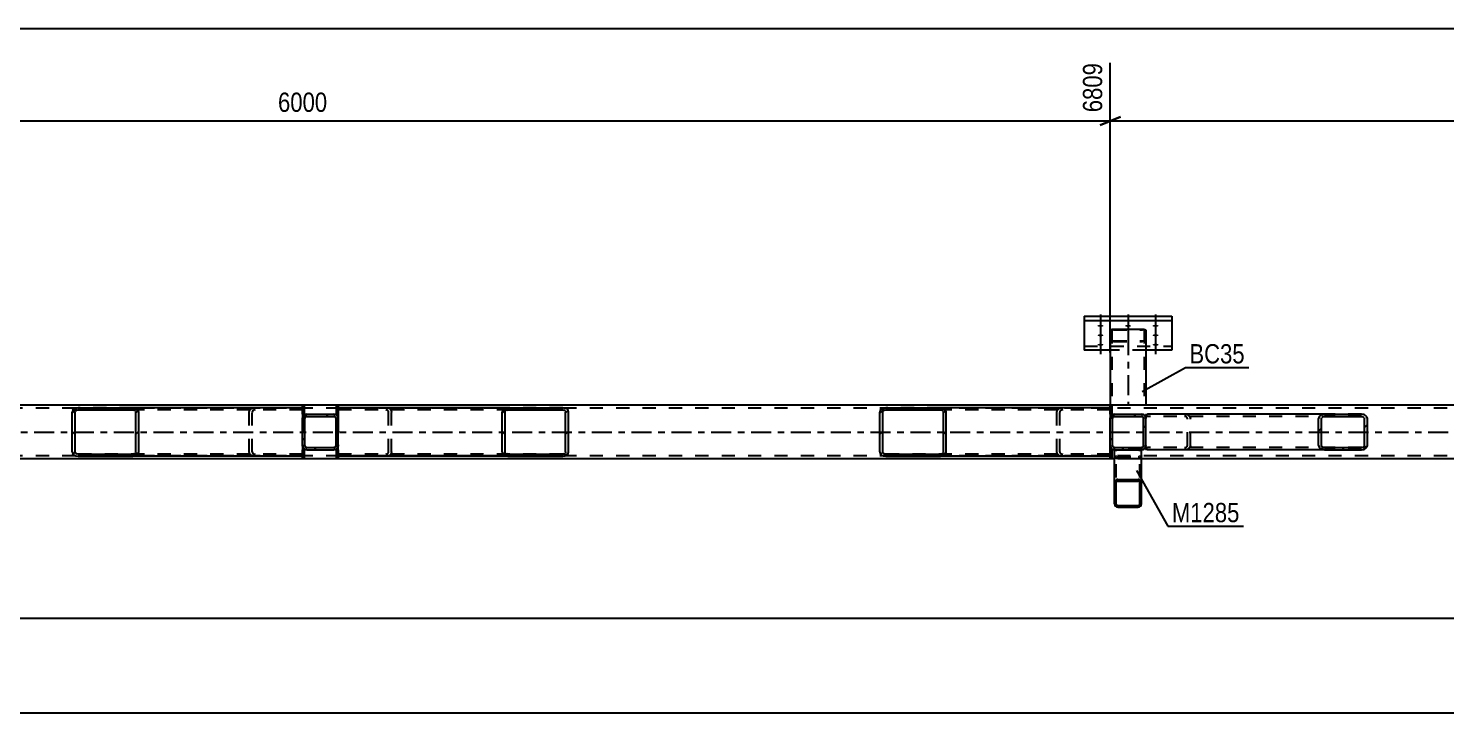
# Model space of a CAD drawing. Header units: millimetres. Extents: x 0 to 1189, y 0 to 841.
# Drawn here: x 234 to 444.6, y 333.8 to 435.5 of the extents above; entities that cross this region are included whole.
import ezdxf

# ---------------------------------------------------------------- set-up
doc = ezdxf.new("R2010")
doc.units = ezdxf.units.MM
doc.linetypes.add('DXK_LINE_DOT2', pattern=[3.9198, 1.9599, -1.9599])
doc.linetypes.add('DXK_LINE_DOT3', pattern=[5.9187, 2.979, -0.9799, 0.9799, -0.9799])
doc.styles.add('Arial Narrow', font='ARIALN.TTF', dxfattribs={"height": 0.2})

# ---------------------------------------------------------------- blocks, each defined once
blk = doc.blocks.new('Part-405118385-3663 - 3654')
at = {"color": 2, "linetype": 'Continuous'}
for p, q in [((279.8, 371.65), (279.8, 372.85)), ((280.04, 372.85), (279.8, 372.85)), ((280.04, 372.85), (280.04, 371.65)), ((280.04, 371.65), (279.8, 371.65))]:
    blk.add_line(p, q, dxfattribs=at)
blk = doc.blocks.new('Part-405118385-3664 - 3654')
at = {"color": 2, "linetype": 'Continuous'}
for p, q in [((280.04, 379.33), (279.8, 379.33)), ((279.8, 378.13), (279.8, 379.33)), ((280.04, 379.33), (280.04, 378.13)), ((280.04, 378.13), (279.8, 378.13))]:
    blk.add_line(p, q, dxfattribs=at)
blk = doc.blocks.new('Part-405118385-3666 - 3654')
at = {"color": 2, "linetype": 'Continuous'}
for p, q in [((274.76, 378.13), (274.76, 379.33)), ((274.76, 379.33), (275, 379.33)), ((275, 379.33), (275, 378.13)), ((275, 378.13), (274.76, 378.13))]:
    blk.add_line(p, q, dxfattribs=at)
blk = doc.blocks.new('Part-405118385-3658 - 3654')
at = {"color": 2, "linetype": 'Continuous'}
for p, q in [((394.76, 371.65), (394.76, 372.85)), ((395, 372.85), (394.76, 372.85)), ((395, 372.85), (395, 371.65)), ((395, 371.65), (394.76, 371.65))]:
    blk.add_line(p, q, dxfattribs=at)
blk = doc.blocks.new('Bolt-405118385-3852 - 3654')
at = {"linetype": 'Continuous'}
for points in [[(393.3, 391.41), (393.39, 391.41), (393.48, 391.4), (393.56, 391.38), (393.62, 391.36), (393.68, 391.34), (393.72, 391.31), (393.73, 391.28), (393.73, 391.24), (393.72, 391.21), (393.68, 391.19), (393.62, 391.16), (393.56, 391.14), (393.48, 391.12), (393.39, 391.11), (393.3, 391.11), (393.21, 391.11), (393.12, 391.12), (393.04, 391.14), (392.97, 391.16), (392.92, 391.19), (392.88, 391.21), (392.86, 391.24), (392.86, 391.28), (392.88, 391.31), (392.92, 391.34), (392.97, 391.36), (393.04, 391.38), (393.12, 391.4), (393.21, 391.41)], [(393.3, 390.01), (393.39, 390.01), (393.48, 390), (393.56, 389.98), (393.62, 389.96), (393.68, 389.93), (393.72, 389.9), (393.73, 389.87), (393.73, 389.84), (393.72, 389.81), (393.68, 389.78), (393.62, 389.76), (393.56, 389.74), (393.48, 389.72), (393.39, 389.71), (393.3, 389.71), (393.21, 389.71), (393.12, 389.72), (393.04, 389.74), (392.97, 389.76), (392.92, 389.78), (392.88, 389.81), (392.86, 389.84), (392.86, 389.87), (392.88, 389.9), (392.92, 389.93), (392.97, 389.96), (393.04, 389.98), (393.12, 390), (393.21, 390.01)], [(397.4, 391.41), (397.49, 391.41), (397.58, 391.4), (397.66, 391.38), (397.72, 391.36), (397.78, 391.34), (397.82, 391.31), (397.83, 391.28), (397.83, 391.24), (397.82, 391.21), (397.78, 391.19), (397.72, 391.16), (397.66, 391.14), (397.58, 391.12), (397.49, 391.11), (397.4, 391.11), (397.31, 391.11), (397.22, 391.12), (397.14, 391.14), (397.07, 391.16), (397.02, 391.19), (396.98, 391.21), (396.96, 391.24), (396.96, 391.28), (396.98, 391.31), (397.02, 391.34), (397.07, 391.36), (397.14, 391.38), (397.22, 391.4), (397.31, 391.41)], [(401.5, 391.41), (401.59, 391.41), (401.68, 391.4), (401.76, 391.38), (401.82, 391.36), (401.88, 391.34), (401.92, 391.31), (401.93, 391.28), (401.93, 391.24), (401.92, 391.21), (401.88, 391.19), (401.82, 391.16), (401.76, 391.14), (401.68, 391.12), (401.59, 391.11), (401.5, 391.11), (401.41, 391.11), (401.32, 391.12), (401.24, 391.14), (401.17, 391.16), (401.12, 391.19), (401.08, 391.21), (401.06, 391.24), (401.06, 391.28), (401.08, 391.31), (401.12, 391.34), (401.17, 391.36), (401.24, 391.38), (401.32, 391.4), (401.41, 391.41)], [(401.5, 390.01), (401.59, 390.01), (401.68, 390), (401.76, 389.98), (401.82, 389.96), (401.88, 389.93), (401.92, 389.9), (401.93, 389.87), (401.93, 389.84), (401.92, 389.81), (401.88, 389.78), (401.82, 389.76), (401.76, 389.74), (401.68, 389.72), (401.59, 389.71), (401.5, 389.71), (401.41, 389.71), (401.32, 389.72), (401.24, 389.74), (401.17, 389.76), (401.12, 389.78), (401.08, 389.81), (401.06, 389.84), (401.06, 389.87), (401.08, 389.9), (401.12, 389.93), (401.17, 389.96), (401.24, 389.98), (401.32, 390), (401.41, 390.01)], [(393.3, 388.61), (393.39, 388.6), (393.48, 388.59), (393.56, 388.58), (393.62, 388.56), (393.68, 388.53), (393.72, 388.5), (393.73, 388.47), (393.73, 388.44), (393.72, 388.41), (393.68, 388.38), (393.62, 388.36), (393.56, 388.33), (393.48, 388.32), (393.39, 388.31), (393.3, 388.31), (393.21, 388.31), (393.12, 388.32), (393.04, 388.33), (392.97, 388.36), (392.92, 388.38), (392.88, 388.41), (392.86, 388.44), (392.86, 388.47), (392.88, 388.5), (392.92, 388.53), (392.97, 388.56), (393.04, 388.58), (393.12, 388.59), (393.21, 388.6)], [(401.5, 388.61), (401.59, 388.6), (401.68, 388.59), (401.76, 388.58), (401.82, 388.56), (401.88, 388.53), (401.92, 388.5), (401.93, 388.47), (401.93, 388.44), (401.92, 388.41), (401.88, 388.38), (401.82, 388.36), (401.76, 388.33), (401.68, 388.32), (401.59, 388.31), (401.5, 388.31), (401.41, 388.31), (401.32, 388.32), (401.24, 388.33), (401.17, 388.36), (401.12, 388.38), (401.08, 388.41), (401.06, 388.44), (401.06, 388.47), (401.08, 388.5), (401.12, 388.53), (401.17, 388.56), (401.24, 388.58), (401.32, 388.59), (401.41, 388.6)]]:
    blk.add_hatch(color=1, dxfattribs=at).paths.add_polyline_path(points)
at = {"color": 1, "linetype": 'Continuous'}
for p, q in [((393.3, 392.95), (393.3, 389.83)), ((397.4, 392.95), (397.4, 389.83)), ((401.5, 392.95), (401.5, 389.83)), ((393.3, 391.55), (393.3, 388.43)), ((393.3, 390.15), (393.3, 387.03)), ((401.5, 391.55), (401.5, 388.43)), ((401.5, 390.15), (401.5, 387.03))]:
    blk.add_line(p, q, dxfattribs=at)
at = {"color": 1, "linetype": 'DXK_LINE_DOT2'}
blk.add_line((397.4, 390.15), (397.4, 387.03), dxfattribs=at)
blk = doc.blocks.new('Part-405118385-3659 - 3654')
at = {"color": 2, "linetype": 'Continuous'}
for p, q in [((394.76, 378.13), (394.76, 379.33)), ((394.76, 379.33), (395, 379.33)), ((395, 379.33), (395, 378.13)), ((395, 378.13), (394.76, 378.13))]:
    blk.add_line(p, q, dxfattribs=at)
blk = doc.blocks.new('Part-405118385-3665 - 3654')
at = {"color": 2, "linetype": 'Continuous'}
for p, q in [((274.76, 371.65), (274.76, 372.85)), ((275, 372.85), (274.76, 372.85)), ((275, 372.85), (275, 371.65)), ((275, 371.65), (274.76, 371.65))]:
    blk.add_line(p, q, dxfattribs=at)
blk = doc.blocks.new('Part-405118385-3808 - 3654')
at = {"linetype": 'Continuous'}
h = blk.add_hatch(dxfattribs=at)
h.set_pattern_fill('', scale=0.7, style=0, pattern_type=0)
h.set_pattern_definition([(45, (399.6432, 372.8938), (-1.57154, 1.57154), [])])
h.paths.add_polyline_path([(399.4, 372.85), (399.64, 372.89), (399.85, 373.03), (399.99, 373.24), (400.04, 373.49), (400.04, 377.49), (399.99, 377.73), (399.85, 377.94), (399.64, 378.08), (399.4, 378.13), (395.4, 378.13), (395.15, 378.08), (394.95, 377.94), (394.81, 377.73), (394.76, 377.49), (394.76, 373.49), (394.81, 373.24), (394.95, 373.03), (395.15, 372.89), (395.4, 372.85)])
h.paths.add_polyline_path([(395.28, 373.19), (395.17, 373.26), (395.1, 373.36), (395.08, 373.49), (395.08, 377.49), (395.1, 377.61), (395.17, 377.71), (395.28, 377.78), (395.4, 377.81), (399.4, 377.81), (399.52, 377.78), (399.62, 377.71), (399.69, 377.61), (399.72, 377.49), (399.72, 373.49), (399.69, 373.36), (399.62, 373.26), (399.52, 373.19), (399.4, 373.17), (395.4, 373.17)])
at = {"color": 7, "linetype": 'DXK_LINE_DOT2'}
for p, q in [((394.76, 377.49), (394.81, 377.73)), ((394.76, 373.49), (394.76, 377.49)), ((395.1, 377.61), (395.08, 377.49)), ((395.08, 373.49), (395.08, 377.49)), ((395.15, 378.08), (395.4, 378.13)), ((395.4, 377.81), (395.28, 377.78)), ((395.4, 378.13), (399.4, 378.13)), ((395.4, 377.81), (399.4, 377.81)), ((399.4, 378.13), (399.64, 378.08)), ((399.52, 377.78), (399.4, 377.81)), ((399.72, 377.49), (399.69, 377.61)), ((399.72, 373.49), (399.72, 377.49)), ((399.99, 377.73), (400.04, 377.49)), ((400.04, 373.49), (400.04, 377.49)), ((394.81, 373.24), (394.76, 373.49)), ((395.08, 373.49), (395.1, 373.36)), ((395.4, 372.85), (395.15, 372.89)), ((395.28, 373.19), (395.4, 373.17)), ((395.4, 373.17), (399.4, 373.17)), ((399.4, 372.85), (395.4, 372.85)), ((399.4, 373.17), (399.52, 373.19)), ((399.64, 372.89), (399.4, 372.85)), ((399.69, 373.36), (399.72, 373.49)), ((400.04, 373.49), (399.99, 373.24))]:
    blk.add_line(p, q, dxfattribs=at)
at = {"color": 2, "linetype": 'Continuous'}
for p, q in [((394.81, 377.73), (394.76, 377.49)), ((394.76, 373.49), (394.76, 377.49)), ((395.08, 377.49), (395.1, 377.61)), ((395.08, 373.49), (395.08, 377.49)), ((395.4, 378.13), (395.15, 378.08)), ((395.28, 377.78), (395.4, 377.81)), ((395.4, 378.13), (399.4, 378.13)), ((395.4, 377.81), (399.4, 377.81)), ((399.64, 378.08), (399.4, 378.13)), ((399.4, 377.81), (399.52, 377.78)), ((399.69, 377.61), (399.72, 377.49)), ((399.72, 373.49), (399.72, 377.49)), ((400.04, 377.49), (399.99, 377.73)), ((400.04, 373.49), (400.04, 377.49)), ((394.76, 373.49), (394.81, 373.24)), ((395.1, 373.36), (395.08, 373.49)), ((395.15, 372.89), (395.4, 372.85)), ((395.4, 373.17), (395.28, 373.19)), ((395.4, 373.17), (399.4, 373.17)), ((395.4, 372.85), (399.4, 372.85)), ((399.52, 373.19), (399.4, 373.17)), ((399.4, 372.85), (399.64, 372.89)), ((399.72, 373.49), (399.69, 373.36)), ((399.99, 373.24), (400.04, 373.49))]:
    blk.add_line(p, q, dxfattribs=at)
at = {"color": 7, "linetype": 'DXK_LINE_DOT3'}
blk.add_line((397.4, 375.49), (397.4, 375.49), dxfattribs=at)
at = {"color": 7, "linetype": 'DXK_LINE_DOT2'}
for centre, radius, start, end in [((395.4, 377.49), 0.64, 112.5, 157.5), ((395.4, 377.49), 0.32, 112.5, 157.5), ((399.4, 377.49), 0.32, 22.5, 67.5), ((399.4, 377.49), 0.64, 22.5, 67.5), ((395.4, 373.49), 0.64, 202.5, 247.5), ((395.4, 373.49), 0.32, 202.5, 247.5), ((399.4, 373.49), 0.32, 292.5, 337.5), ((399.4, 373.49), 0.64, 292.5, 337.5)]:
    blk.add_arc(centre, radius, start, end, dxfattribs=at)
at = {"color": 2, "linetype": 'Continuous'}
for centre, radius, start, end in [((395.4, 377.49), 0.64, 112.5, 157.5), ((395.4, 377.49), 0.32, 112.5, 157.5), ((399.4, 377.49), 0.32, 22.5, 67.5), ((399.4, 377.49), 0.64, 22.5, 67.5), ((395.4, 373.49), 0.64, 202.5, 247.5), ((395.4, 373.49), 0.32, 202.5, 247.5), ((399.4, 373.49), 0.32, 292.5, 337.5), ((399.4, 373.49), 0.64, 292.5, 337.5)]:
    blk.add_arc(centre, radius, start, end, dxfattribs=at)
blk = doc.blocks.new('Part-405118385-3764 - 3654')
at = {"linetype": 'Continuous'}
h = blk.add_hatch(dxfattribs=at)
h.set_pattern_fill('', scale=0.7, style=0, pattern_type=0)
h.set_pattern_definition([(45, (249.862, 371.9338), (-1.57154, 1.57154), [])])
h.paths.add_polyline_path([(249.53, 371.89), (249.86, 371.93), (250.15, 372.07), (250.34, 372.28), (250.4, 372.53), (250.4, 378.45), (250.34, 378.69), (250.15, 378.9), (249.86, 379.04), (249.53, 379.09), (241.4, 379.09), (241.06, 379.04), (240.78, 378.9), (240.59, 378.69), (240.52, 378.45), (240.52, 372.53), (240.59, 372.28), (240.78, 372.07), (241.06, 371.93), (241.4, 371.89)])
h.paths.add_polyline_path([(241.23, 372.23), (241.09, 372.3), (240.99, 372.4), (240.96, 372.53), (240.96, 378.45), (240.99, 378.57), (241.09, 378.67), (241.23, 378.74), (241.4, 378.77), (249.53, 378.77), (249.69, 378.74), (249.84, 378.67), (249.93, 378.57), (249.96, 378.45), (249.96, 372.53), (249.93, 372.4), (249.84, 372.3), (249.69, 372.23), (249.53, 372.21), (241.4, 372.21)])
at = {"color": 2, "linetype": 'Continuous'}
for p, q in [((241.4, 379.09), (241.06, 379.04)), ((241.4, 379.09), (249.53, 379.09)), ((274.76, 379.09), (249.53, 379.09)), ((249.86, 379.04), (249.53, 379.09)), ((240.59, 378.69), (240.52, 378.45)), ((240.52, 372.53), (240.52, 378.45)), ((240.96, 378.45), (240.99, 378.57)), ((240.96, 372.53), (240.96, 378.45)), ((241.23, 378.74), (241.4, 378.77)), ((241.4, 378.77), (249.53, 378.77)), ((249.53, 378.77), (249.69, 378.74)), ((249.93, 378.57), (249.96, 378.45)), ((249.96, 372.53), (249.96, 378.45)), ((250.4, 378.45), (250.34, 378.69)), ((250.4, 372.53), (250.4, 378.45)), ((274.76, 378.13), (274.76, 377.49)), ((274.76, 373.49), (274.76, 372.85)), ((240.52, 372.53), (240.59, 372.28)), ((240.99, 372.4), (240.96, 372.53)), ((241.06, 371.93), (241.4, 371.89)), ((241.4, 372.21), (241.23, 372.23)), ((241.4, 372.21), (249.53, 372.21)), ((241.4, 371.89), (249.53, 371.89)), ((249.69, 372.23), (249.53, 372.21)), ((249.53, 371.89), (249.86, 371.93)), ((274.76, 371.89), (249.53, 371.89)), ((249.96, 372.53), (249.93, 372.4)), ((250.34, 372.28), (250.4, 372.53))]:
    blk.add_line(p, q, dxfattribs=at)
at = {"color": 7, "linetype": 'DXK_LINE_DOT2'}
for p, q in [((249.53, 379.09), (241.4, 379.09)), ((267.36, 379.04), (267.69, 379.09)), ((274.76, 379.09), (274.76, 378.13)), ((274.76, 378.77), (241.4, 378.77)), ((266.81, 378.45), (266.88, 378.69)), ((266.81, 372.53), (266.81, 378.45)), ((267.29, 378.57), (267.25, 378.45)), ((267.25, 372.53), (267.25, 378.45)), ((267.69, 378.77), (267.52, 378.74)), ((274.76, 377.49), (274.76, 373.49)), ((274.76, 372.53), (274.76, 372.85)), ((274.76, 372.21), (241.4, 372.21)), ((249.53, 371.89), (241.4, 371.89)), ((266.88, 372.28), (266.81, 372.53)), ((267.25, 372.53), (267.29, 372.4)), ((267.69, 371.89), (267.36, 371.93)), ((267.52, 372.23), (267.69, 372.21)), ((274.76, 371.89), (274.76, 372.53))]:
    blk.add_line(p, q, dxfattribs=at)
at = {"color": 2, "linetype": 'Continuous'}
for centre, radius, start, end in [((241.26, 378.26), 0.802, 104.5547, 147.5896), ((241.33, 378.35), 0.401, 104.5547, 147.5896), ((249.59, 378.35), 0.401, 32.4104, 75.4453), ((249.66, 378.26), 0.802, 32.4104, 75.4453), ((241.26, 372.71), 0.802, 212.4104, 255.4453), ((241.33, 372.62), 0.401, 212.4104, 255.4453), ((249.59, 372.62), 0.401, 284.5547, 327.5896), ((249.66, 372.71), 0.802, 284.5547, 327.5896)]:
    blk.add_arc(centre, radius, start, end, dxfattribs=at)
at = {"color": 7, "linetype": 'DXK_LINE_DOT2'}
for centre, radius, start, end in [((267.56, 378.26), 0.802, 104.5547, 147.5896), ((267.62, 378.35), 0.401, 104.5547, 147.5896), ((267.56, 372.71), 0.802, 212.4104, 255.4453), ((267.62, 372.62), 0.401, 212.4104, 255.4453)]:
    blk.add_arc(centre, radius, start, end, dxfattribs=at)
blk = doc.blocks.new('Part-405118385-3876 - 3654')
at = {"linetype": 'Continuous'}
h = blk.add_hatch(dxfattribs=at)
h.set_pattern_fill('', scale=0.7, style=0, pattern_type=0)
h.set_pattern_definition([(45, (399.1009, 364.3538), (-1.57154, 1.57154), [])])
h.paths.add_polyline_path([(398.92, 364.32), (399.1, 364.35), (399.26, 364.46), (399.36, 364.62), (399.4, 364.81), (399.4, 367.95), (399.36, 368.14), (399.26, 368.3), (399.1, 368.41), (398.92, 368.45), (395.88, 368.45), (395.69, 368.41), (395.54, 368.3), (395.43, 368.14), (395.4, 367.95), (395.4, 364.81), (395.43, 364.62), (395.54, 364.46), (395.69, 364.35), (395.88, 364.32)])
h.paths.add_polyline_path([(395.79, 364.58), (395.71, 364.64), (395.66, 364.72), (395.64, 364.81), (395.64, 367.95), (395.66, 368.05), (395.71, 368.13), (395.79, 368.18), (395.88, 368.2), (398.92, 368.2), (399.01, 368.18), (399.09, 368.13), (399.14, 368.05), (399.16, 367.95), (399.16, 364.81), (399.14, 364.72), (399.09, 364.64), (399.01, 364.58), (398.92, 364.56), (395.88, 364.56)])
at = {"color": 2, "linetype": 'Continuous'}
for p, q in [((395.4, 367.95), (395.4, 372.85)), ((399.4, 367.95), (399.4, 372.84)), ((395.43, 368.14), (395.4, 367.95)), ((395.4, 364.81), (395.4, 367.95)), ((395.64, 367.95), (395.66, 368.05)), ((395.64, 364.81), (395.64, 367.95)), ((395.66, 368.05), (395.71, 368.13)), ((395.88, 368.45), (395.69, 368.41)), ((395.71, 368.13), (395.79, 368.18)), ((395.79, 368.18), (395.88, 368.2)), ((395.88, 368.45), (398.92, 368.45)), ((395.88, 368.2), (398.92, 368.2)), ((399.1, 368.41), (398.92, 368.45)), ((398.92, 368.2), (399.01, 368.18)), ((399.01, 368.18), (399.09, 368.13)), ((399.09, 368.13), (399.14, 368.05)), ((399.14, 368.05), (399.16, 367.95)), ((399.16, 364.81), (399.16, 367.95)), ((399.4, 367.95), (399.36, 368.14)), ((399.4, 364.81), (399.4, 367.95)), ((395.4, 364.81), (395.43, 364.62)), ((395.66, 364.72), (395.64, 364.81)), ((395.71, 364.64), (395.66, 364.72)), ((395.69, 364.35), (395.88, 364.32)), ((395.79, 364.58), (395.71, 364.64)), ((395.88, 364.56), (395.79, 364.58)), ((395.88, 364.56), (398.92, 364.56)), ((399.01, 364.58), (398.92, 364.56)), ((398.92, 364.32), (399.1, 364.35)), ((399.09, 364.64), (399.01, 364.58)), ((399.14, 364.72), (399.09, 364.64)), ((399.16, 364.81), (399.14, 364.72)), ((399.36, 364.62), (399.4, 364.81)), ((395.88, 364.32), (398.92, 364.32))]:
    blk.add_line(p, q, dxfattribs=at)
at = {"color": 7, "linetype": 'DXK_LINE_DOT2'}
for p, q in [((399.4, 372.85), (395.4, 372.85)), ((395.4, 372.85), (395.4, 372.85)), ((395.4, 372.85), (395.4, 372.85)), ((395.64, 364.81), (395.64, 372.85)), ((399.16, 364.81), (399.16, 372.85)), ((399.4, 372.85), (399.4, 372.84)), ((399.4, 372.84), (399.4, 372.85)), ((395.43, 371.83), (395.4, 372.02)), ((395.66, 371.93), (395.64, 372.02)), ((395.69, 371.87), (395.66, 371.93)), ((395.71, 371.85), (395.69, 371.87)), ((395.88, 371.53), (395.69, 371.57)), ((395.71, 371.85), (395.79, 371.8)), ((395.79, 371.8), (395.88, 371.78)), ((395.88, 371.78), (398.92, 371.78)), ((395.88, 371.53), (398.92, 371.53)), ((398.92, 371.78), (399.01, 371.8)), ((399.1, 371.57), (398.92, 371.53)), ((399.01, 371.8), (399.09, 371.85)), ((399.09, 371.85), (399.1, 371.87)), ((399.1, 371.87), (399.14, 371.93)), ((399.14, 371.93), (399.16, 372.02)), ((399.4, 372.02), (399.36, 371.83)), ((395.4, 364.81), (395.4, 367.95)), ((399.4, 364.81), (399.4, 367.95))]:
    blk.add_line(p, q, dxfattribs=at)
for centre, start, end in [((395.89, 372.01), 201.5878, 246.5668), ((398.91, 372.01), 293.4332, 338.4122)]:
    blk.add_arc(centre, 0.488, start, end, dxfattribs=at)
at = {"color": 2, "linetype": 'Continuous'}
for centre, start, end in [((395.89, 367.96), 113.4332, 158.4122), ((398.91, 367.96), 21.5878, 66.5668), ((395.89, 364.8), 201.5878, 246.5668), ((398.91, 364.8), 293.4332, 338.4122)]:
    blk.add_arc(centre, 0.488, start, end, dxfattribs=at)
blk = doc.blocks.new('Part-405118385-3779 - 3654')
at = {"color": 2, "linetype": 'Continuous'}
for p, q in [((851.6, 379.49), (127.2, 379.49)), ((395.4, 371.49), (127.2, 371.49)), ((635.4, 371.49), (399.4, 371.49))]:
    blk.add_line(p, q, dxfattribs=at)
at = {"color": 7, "linetype": 'DXK_LINE_DOT2'}
for p, q in [((856.4, 379.01), (122.4, 379.01)), ((856.4, 371.97), (122.4, 371.97)), ((399.4, 371.49), (395.4, 371.49))]:
    blk.add_line(p, q, dxfattribs=at)
at = {"color": 7, "linetype": 'DXK_LINE_DOT3'}
blk.add_line((122.4, 375.49), (856.4, 375.49), dxfattribs=at)
blk = doc.blocks.new('Part-405118385-3785 - 3654')
at = {"color": 2, "linetype": 'Continuous'}
for p, q in [((394.76, 390.6), (394.79, 390.66)), ((394.76, 390.6), (394.76, 379.49)), ((394.79, 390.66), (394.9, 390.71)), ((394.9, 390.71), (395.05, 390.75)), ((395.05, 390.75), (395.24, 390.76)), ((395.24, 390.76), (399.56, 390.76)), ((399.56, 390.76), (399.74, 390.75)), ((399.74, 390.75), (399.9, 390.71)), ((399.9, 390.71), (400, 390.66)), ((400, 390.66), (400.04, 390.6)), ((400.04, 390.6), (400.04, 379.49))]:
    blk.add_line(p, q, dxfattribs=at)
at = {"color": 7, "linetype": 'DXK_LINE_DOT2'}
for p, q in [((395.02, 390.63), (395, 390.6)), ((395, 390.6), (395, 379.49)), ((395.07, 390.66), (395.02, 390.63)), ((395.15, 390.67), (395.07, 390.66)), ((395.24, 390.68), (395.15, 390.67)), ((395.24, 390.68), (399.56, 390.68)), ((399.65, 390.67), (399.56, 390.68)), ((399.73, 390.66), (399.65, 390.67)), ((399.78, 390.63), (399.73, 390.66)), ((399.8, 390.6), (399.78, 390.63)), ((399.8, 390.6), (399.8, 379.49)), ((394.79, 389.06), (394.76, 389.12)), ((394.9, 389), (394.79, 389.06)), ((395.05, 388.97), (394.9, 389)), ((395, 389.12), (395.02, 389.09)), ((395.02, 389.09), (395.07, 389.06)), ((395.24, 388.96), (395.05, 388.97)), ((395.07, 389.06), (395.15, 389.04)), ((395.15, 389.04), (395.24, 389.04)), ((395.24, 389.04), (399.56, 389.04)), ((395.24, 388.96), (399.56, 388.96)), ((399.56, 389.04), (399.65, 389.04)), ((399.74, 388.97), (399.56, 388.96)), ((399.65, 389.04), (399.73, 389.06)), ((399.73, 389.06), (399.74, 389.07)), ((399.74, 389.07), (399.78, 389.09)), ((399.9, 389), (399.74, 388.97)), ((399.78, 389.09), (399.8, 389.12)), ((400, 389.06), (399.9, 389)), ((400.04, 389.12), (400, 389.06)), ((400.04, 379.49), (394.76, 379.49))]:
    blk.add_line(p, q, dxfattribs=at)
at = {"color": 7, "linetype": 'DXK_LINE_DOT3'}
blk.add_line((397.4, 389.86), (397.4, 379.49), dxfattribs=at)
blk = doc.blocks.new('Part-405118385-3809 - 3654')
at = {"linetype": 'Continuous'}
h = blk.add_hatch(dxfattribs=at)
h.set_pattern_fill('', scale=0.7, style=0, pattern_type=0)
h.set_pattern_definition([(45, (279.6432, 372.8938), (-1.57154, 1.57154), [])])
h.paths.add_polyline_path([(279.4, 372.85), (279.64, 372.89), (279.85, 373.03), (279.99, 373.24), (280.04, 373.49), (280.04, 377.49), (279.99, 377.73), (279.85, 377.94), (279.64, 378.08), (279.4, 378.13), (275.4, 378.13), (275.15, 378.08), (274.95, 377.94), (274.81, 377.73), (274.76, 377.49), (274.76, 373.49), (274.81, 373.24), (274.95, 373.03), (275.15, 372.89), (275.4, 372.85)])
h.paths.add_polyline_path([(275.28, 373.19), (275.17, 373.26), (275.1, 373.36), (275.08, 373.49), (275.08, 377.49), (275.1, 377.61), (275.17, 377.71), (275.28, 377.78), (275.4, 377.81), (279.4, 377.81), (279.52, 377.78), (279.62, 377.71), (279.69, 377.61), (279.72, 377.49), (279.72, 373.49), (279.69, 373.36), (279.62, 373.26), (279.52, 373.19), (279.4, 373.17), (275.4, 373.17)])
at = {"color": 7, "linetype": 'DXK_LINE_DOT2'}
for p, q in [((274.76, 377.49), (274.81, 377.73)), ((274.76, 373.49), (274.76, 377.49)), ((275.1, 377.61), (275.08, 377.49)), ((275.08, 373.49), (275.08, 377.49)), ((275.15, 378.08), (275.4, 378.13)), ((275.4, 377.81), (275.28, 377.78)), ((275.4, 378.13), (279.4, 378.13)), ((275.4, 377.81), (279.4, 377.81)), ((279.4, 378.13), (279.64, 378.08)), ((279.52, 377.78), (279.4, 377.81)), ((279.72, 377.49), (279.69, 377.61)), ((279.72, 373.49), (279.72, 377.49)), ((279.99, 377.73), (280.04, 377.49)), ((280.04, 373.49), (280.04, 377.49)), ((274.81, 373.24), (274.76, 373.49)), ((275.08, 373.49), (275.1, 373.36)), ((275.4, 372.85), (275.15, 372.89)), ((275.28, 373.19), (275.4, 373.17)), ((275.4, 373.17), (279.4, 373.17)), ((275.4, 372.85), (279.4, 372.85)), ((279.4, 373.17), (279.52, 373.19)), ((279.64, 372.89), (279.4, 372.85)), ((279.69, 373.36), (279.72, 373.49)), ((280.04, 373.49), (279.99, 373.24))]:
    blk.add_line(p, q, dxfattribs=at)
at = {"color": 2, "linetype": 'Continuous'}
for p, q in [((274.81, 377.73), (274.76, 377.49)), ((274.76, 373.49), (274.76, 377.49)), ((275.08, 377.49), (275.1, 377.61)), ((275.08, 373.49), (275.08, 377.49)), ((275.4, 378.13), (275.15, 378.08)), ((275.28, 377.78), (275.4, 377.81)), ((275.4, 378.13), (279.4, 378.13)), ((275.4, 377.81), (279.4, 377.81)), ((279.64, 378.08), (279.4, 378.13)), ((279.4, 377.81), (279.52, 377.78)), ((279.69, 377.61), (279.72, 377.49)), ((279.72, 373.49), (279.72, 377.49)), ((280.04, 377.49), (279.99, 377.73)), ((280.04, 373.49), (280.04, 377.49)), ((274.76, 373.49), (274.81, 373.24)), ((275.1, 373.36), (275.08, 373.49)), ((275.15, 372.89), (275.4, 372.85)), ((275.4, 373.17), (275.28, 373.19)), ((275.4, 373.17), (279.4, 373.17)), ((275.4, 372.85), (279.4, 372.85)), ((279.52, 373.19), (279.4, 373.17)), ((279.4, 372.85), (279.64, 372.89)), ((279.72, 373.49), (279.69, 373.36)), ((279.99, 373.24), (280.04, 373.49))]:
    blk.add_line(p, q, dxfattribs=at)
at = {"color": 7, "linetype": 'DXK_LINE_DOT3'}
blk.add_line((277.4, 375.49), (277.4, 375.49), dxfattribs=at)
at = {"color": 7, "linetype": 'DXK_LINE_DOT2'}
for centre, radius, start, end in [((275.4, 377.49), 0.64, 112.5, 157.5), ((275.4, 377.49), 0.32, 112.5, 157.5), ((279.4, 377.49), 0.32, 22.5, 67.5), ((279.4, 377.49), 0.64, 22.5, 67.5), ((275.4, 373.49), 0.64, 202.5, 247.5), ((275.4, 373.49), 0.32, 202.5, 247.5), ((279.4, 373.49), 0.32, 292.5, 337.5), ((279.4, 373.49), 0.64, 292.5, 337.5)]:
    blk.add_arc(centre, radius, start, end, dxfattribs=at)
at = {"color": 2, "linetype": 'Continuous'}
for centre, radius, start, end in [((275.4, 377.49), 0.64, 112.5, 157.5), ((275.4, 377.49), 0.32, 112.5, 157.5), ((279.4, 377.49), 0.32, 22.5, 67.5), ((279.4, 377.49), 0.64, 22.5, 67.5), ((275.4, 373.49), 0.64, 202.5, 247.5), ((275.4, 373.49), 0.32, 202.5, 247.5), ((279.4, 373.49), 0.32, 292.5, 337.5), ((279.4, 373.49), 0.64, 292.5, 337.5)]:
    blk.add_arc(centre, radius, start, end, dxfattribs=at)
blk = doc.blocks.new('Part-405118385-3812 - 3654')
at = {"linetype": 'Continuous'}
h = blk.add_hatch(dxfattribs=at)
h.set_pattern_fill('', scale=0.7, style=0, pattern_type=0)
h.set_pattern_definition([(45, (432.416, 372.8938), (-1.57154, 1.57154), [])])
h.paths.add_polyline_path([(432.08, 372.85), (432.42, 372.89), (432.7, 373.03), (432.89, 373.24), (432.96, 373.49), (432.96, 377.49), (432.89, 377.73), (432.7, 377.94), (432.42, 378.08), (432.08, 378.13), (426.59, 378.13), (426.25, 378.08), (425.97, 377.94), (425.78, 377.73), (425.71, 377.49), (425.71, 373.49), (425.78, 373.24), (425.97, 373.03), (426.25, 372.89), (426.59, 372.85)])
h.paths.add_polyline_path([(426.42, 373.19), (426.28, 373.26), (426.18, 373.36), (426.15, 373.49), (426.15, 377.49), (426.18, 377.61), (426.28, 377.71), (426.42, 377.78), (426.59, 377.81), (432.08, 377.81), (432.25, 377.78), (432.39, 377.71), (432.49, 377.61), (432.52, 377.49), (432.52, 373.49), (432.49, 373.36), (432.39, 373.26), (432.25, 373.19), (432.08, 373.17), (426.59, 373.17)])
at = {"color": 2, "linetype": 'Continuous'}
for p, q in [((400.04, 378.09), (400.3, 378.13)), ((400.04, 378.09), (400.04, 377.49)), ((426.59, 378.13), (400.3, 378.13)), ((425.78, 377.73), (425.71, 377.49)), ((425.71, 373.49), (425.71, 377.49)), ((426.15, 377.49), (426.18, 377.61)), ((426.15, 373.49), (426.15, 377.49)), ((426.59, 378.13), (426.25, 378.08)), ((426.42, 377.78), (426.59, 377.81)), ((426.59, 378.13), (432.08, 378.13)), ((426.59, 377.81), (432.08, 377.81)), ((432.42, 378.08), (432.08, 378.13)), ((432.08, 377.81), (432.25, 377.78)), ((432.49, 377.61), (432.52, 377.49)), ((432.52, 373.49), (432.52, 377.49)), ((432.96, 377.49), (432.89, 377.73)), ((432.96, 373.49), (432.96, 377.49)), ((400.04, 372.89), (400.04, 373.49)), ((400.04, 372.88), (400.04, 372.89)), ((400.3, 372.85), (400.04, 372.88)), ((426.59, 372.85), (400.3, 372.85)), ((425.71, 373.49), (425.78, 373.24)), ((426.18, 373.36), (426.15, 373.49)), ((426.25, 372.89), (426.59, 372.85)), ((426.59, 373.17), (426.42, 373.19)), ((426.59, 373.17), (432.08, 373.17)), ((426.59, 372.85), (432.08, 372.85)), ((432.25, 373.19), (432.08, 373.17)), ((432.08, 372.85), (432.42, 372.89)), ((432.52, 373.49), (432.49, 373.36)), ((432.89, 373.24), (432.96, 373.49))]:
    blk.add_line(p, q, dxfattribs=at)
at = {"color": 7, "linetype": 'DXK_LINE_DOT2'}
for p, q in [((400.04, 378.09), (400.04, 377.74)), ((400.13, 377.78), (400.04, 377.74)), ((400.04, 373.03), (400.04, 377.49)), ((400.3, 377.81), (400.13, 377.78)), ((432.08, 377.81), (400.3, 377.81)), ((405.79, 378.13), (406.12, 378.08)), ((405.95, 377.78), (405.79, 377.81)), ((406.23, 377.49), (406.19, 377.61)), ((406.23, 373.49), (406.23, 377.49)), ((406.6, 377.73), (406.67, 377.49)), ((406.67, 373.49), (406.67, 377.49)), ((432.08, 378.13), (426.59, 378.13)), ((400.04, 373.23), (400.13, 373.19)), ((400.13, 373.19), (400.3, 373.17)), ((432.08, 373.17), (400.3, 373.17)), ((405.79, 373.17), (405.95, 373.19)), ((406.12, 372.89), (405.79, 372.85)), ((406.19, 373.36), (406.23, 373.49)), ((406.67, 373.49), (406.6, 373.24)), ((432.08, 372.85), (426.59, 372.85))]:
    blk.add_line(p, q, dxfattribs=at)
for centre, radius, start, end in [((405.85, 377.39), 0.401, 32.4104, 75.4453), ((405.92, 377.3), 0.802, 32.4104, 75.4453), ((405.85, 373.58), 0.401, 284.5547, 327.5896), ((405.92, 373.67), 0.802, 284.5547, 327.5896)]:
    blk.add_arc(centre, radius, start, end, dxfattribs=at)
at = {"color": 2, "linetype": 'Continuous'}
for centre, radius, start, end in [((426.45, 377.3), 0.802, 104.5547, 147.5896), ((426.52, 377.39), 0.401, 104.5547, 147.5896), ((432.15, 377.39), 0.401, 32.4104, 75.4453), ((432.21, 377.3), 0.802, 32.4104, 75.4453), ((426.45, 373.67), 0.802, 212.4104, 255.4453), ((426.52, 373.58), 0.401, 212.4104, 255.4453), ((432.15, 373.58), 0.401, 284.5547, 327.5896), ((432.21, 373.67), 0.802, 284.5547, 327.5896)]:
    blk.add_arc(centre, radius, start, end, dxfattribs=at)
blk = doc.blocks.new('Part-405118385-3813 - 3654')
at = {"linetype": 'Continuous'}
h = blk.add_hatch(dxfattribs=at)
h.set_pattern_fill('', scale=0.7, style=0, pattern_type=0)
h.set_pattern_definition([(45, (313.7338, 371.9338), (-1.57154, 1.57154), [])])
h.paths.add_polyline_path([(313.4, 371.89), (313.73, 371.93), (314.02, 372.07), (314.21, 372.28), (314.28, 372.53), (314.28, 378.45), (314.21, 378.69), (314.02, 378.9), (313.73, 379.04), (313.4, 379.09), (305.27, 379.09), (304.93, 379.04), (304.65, 378.9), (304.46, 378.69), (304.39, 378.45), (304.39, 372.53), (304.46, 372.28), (304.65, 372.07), (304.93, 371.93), (305.27, 371.89)])
h.paths.add_polyline_path([(305.1, 372.23), (304.96, 372.3), (304.87, 372.4), (304.83, 372.53), (304.83, 378.45), (304.87, 378.57), (304.96, 378.67), (305.1, 378.74), (305.27, 378.77), (313.4, 378.77), (313.57, 378.74), (313.71, 378.67), (313.8, 378.57), (313.84, 378.45), (313.84, 372.53), (313.8, 372.4), (313.71, 372.3), (313.57, 372.23), (313.4, 372.21), (305.27, 372.21)])
at = {"color": 2, "linetype": 'Continuous'}
for p, q in [((280.04, 379.09), (280.04, 377.49)), ((305.27, 379.09), (280.04, 379.09)), ((305.27, 379.09), (304.93, 379.04)), ((305.27, 379.09), (313.4, 379.09)), ((313.73, 379.04), (313.4, 379.09)), ((304.46, 378.69), (304.39, 378.45)), ((304.39, 372.53), (304.39, 378.45)), ((304.83, 378.45), (304.87, 378.57)), ((304.83, 372.53), (304.83, 378.45)), ((305.1, 378.74), (305.27, 378.77)), ((305.27, 378.77), (313.4, 378.77)), ((313.4, 378.77), (313.57, 378.74)), ((313.8, 378.57), (313.84, 378.45)), ((313.84, 372.53), (313.84, 378.45)), ((314.28, 378.45), (314.21, 378.69)), ((314.28, 372.53), (314.28, 378.45)), ((280.04, 372.53), (280.04, 373.49)), ((280.04, 372.07), (280.04, 372.53)), ((280.04, 371.89), (280.04, 372.07)), ((305.27, 371.89), (280.04, 371.89)), ((304.39, 372.53), (304.46, 372.28)), ((304.87, 372.4), (304.83, 372.53)), ((304.93, 371.93), (305.27, 371.89)), ((305.27, 372.21), (305.1, 372.23)), ((305.27, 372.21), (313.4, 372.21)), ((305.27, 371.89), (313.4, 371.89)), ((313.57, 372.23), (313.4, 372.21)), ((313.4, 371.89), (313.73, 371.93)), ((313.84, 372.53), (313.8, 372.4)), ((314.21, 372.28), (314.28, 372.53))]:
    blk.add_line(p, q, dxfattribs=at)
at = {"color": 7, "linetype": 'DXK_LINE_DOT2'}
for p, q in [((287.1, 379.09), (287.44, 379.04)), ((313.4, 379.09), (305.27, 379.09)), ((313.4, 378.77), (280.04, 378.77)), ((280.04, 377.49), (280.04, 373.49)), ((287.27, 378.74), (287.1, 378.77)), ((287.54, 378.45), (287.51, 378.57)), ((287.54, 372.53), (287.54, 378.45)), ((287.92, 378.69), (287.98, 378.45)), ((287.98, 372.53), (287.98, 378.45)), ((280.04, 372.28), (280.04, 372.53)), ((313.4, 372.21), (280.04, 372.21)), ((280.04, 372.07), (280.04, 372.21)), ((287.1, 372.21), (287.27, 372.23)), ((287.44, 371.93), (287.1, 371.89)), ((287.51, 372.4), (287.54, 372.53)), ((287.98, 372.53), (287.92, 372.28)), ((313.4, 371.89), (305.27, 371.89))]:
    blk.add_line(p, q, dxfattribs=at)
for centre, radius, start, end in [((287.17, 378.35), 0.401, 32.4104, 75.4453), ((287.24, 378.26), 0.802, 32.4104, 75.4453), ((287.17, 372.62), 0.401, 284.5547, 327.5896), ((287.24, 372.71), 0.802, 284.5547, 327.5896)]:
    blk.add_arc(centre, radius, start, end, dxfattribs=at)
at = {"color": 2, "linetype": 'Continuous'}
for centre, radius, start, end in [((305.14, 378.26), 0.802, 104.5547, 147.5896), ((305.2, 378.35), 0.401, 104.5547, 147.5896), ((313.46, 378.35), 0.401, 32.4104, 75.4453), ((313.53, 378.26), 0.802, 32.4104, 75.4453), ((305.14, 372.71), 0.802, 212.4104, 255.4453), ((305.2, 372.62), 0.401, 212.4104, 255.4453), ((313.46, 372.62), 0.401, 284.5547, 327.5896), ((313.53, 372.71), 0.802, 284.5547, 327.5896)]:
    blk.add_arc(centre, radius, start, end, dxfattribs=at)
blk = doc.blocks.new('Part-405118385-3819 - 3654')
at = {"color": 2, "linetype": 'Continuous'}
for p, q in [((390.9, 392.68), (403.9, 392.68)), ((390.9, 392.68), (390.9, 387.64)), ((390.9, 392.08), (403.9, 392.08)), ((403.9, 392.68), (403.9, 387.64)), ((394.76, 387.64), (390.9, 387.64)), ((403.9, 387.64), (400.04, 387.64))]:
    blk.add_line(p, q, dxfattribs=at)
at = {"color": 7, "linetype": 'DXK_LINE_DOT2'}
for p, q in [((390.9, 388.24), (403.9, 388.24)), ((400.04, 387.64), (394.76, 387.64))]:
    blk.add_line(p, q, dxfattribs=at)
blk = doc.blocks.new('Part-405118385-3844 - 3654')
at = {"linetype": 'Continuous'}
h = blk.add_hatch(dxfattribs=at)
h.set_pattern_fill('', scale=0.7, style=0, pattern_type=0)
h.set_pattern_definition([(45, (369.862, 371.9338), (-1.57154, 1.57154), [])])
h.paths.add_polyline_path([(369.53, 371.89), (369.86, 371.93), (370.15, 372.07), (370.34, 372.28), (370.4, 372.53), (370.4, 378.45), (370.34, 378.69), (370.15, 378.9), (369.86, 379.04), (369.53, 379.09), (361.4, 379.09), (361.06, 379.04), (360.78, 378.9), (360.59, 378.69), (360.52, 378.45), (360.52, 372.53), (360.59, 372.28), (360.78, 372.07), (361.06, 371.93), (361.4, 371.89)])
h.paths.add_polyline_path([(361.23, 372.23), (361.09, 372.3), (360.99, 372.4), (360.96, 372.53), (360.96, 378.45), (360.99, 378.57), (361.09, 378.67), (361.23, 378.74), (361.4, 378.77), (369.53, 378.77), (369.69, 378.74), (369.84, 378.67), (369.93, 378.57), (369.96, 378.45), (369.96, 372.53), (369.93, 372.4), (369.84, 372.3), (369.69, 372.23), (369.53, 372.21), (361.4, 372.21)])
at = {"color": 2, "linetype": 'Continuous'}
for p, q in [((361.4, 379.09), (361.06, 379.04)), ((361.4, 379.09), (369.53, 379.09)), ((394.76, 379.09), (369.53, 379.09)), ((369.86, 379.04), (369.53, 379.09)), ((360.59, 378.69), (360.52, 378.45)), ((360.52, 372.53), (360.52, 378.45)), ((360.96, 378.45), (360.99, 378.57)), ((360.96, 372.53), (360.96, 378.45)), ((361.23, 378.74), (361.4, 378.77)), ((361.4, 378.77), (369.53, 378.77)), ((369.53, 378.77), (369.69, 378.74)), ((369.93, 378.57), (369.96, 378.45)), ((369.96, 372.53), (369.96, 378.45)), ((370.4, 378.45), (370.34, 378.69)), ((370.4, 372.53), (370.4, 378.45)), ((394.76, 378.13), (394.76, 377.49)), ((394.76, 372.85), (394.76, 373.49)), ((360.52, 372.53), (360.59, 372.28)), ((360.99, 372.4), (360.96, 372.53)), ((361.06, 371.93), (361.4, 371.89)), ((361.4, 372.21), (361.23, 372.23)), ((361.4, 372.21), (369.53, 372.21)), ((361.4, 371.89), (369.53, 371.89)), ((369.69, 372.23), (369.53, 372.21)), ((369.53, 371.89), (369.86, 371.93)), ((394.76, 371.89), (369.53, 371.89)), ((369.96, 372.53), (369.93, 372.4)), ((370.34, 372.28), (370.4, 372.53))]:
    blk.add_line(p, q, dxfattribs=at)
at = {"color": 7, "linetype": 'DXK_LINE_DOT2'}
for p, q in [((369.53, 379.09), (361.4, 379.09)), ((387.36, 379.04), (387.69, 379.09)), ((394.76, 379.09), (394.76, 378.77)), ((394.76, 378.77), (361.4, 378.77)), ((386.81, 378.45), (386.88, 378.69)), ((386.81, 372.53), (386.81, 378.45)), ((387.29, 378.57), (387.25, 378.45)), ((387.25, 372.53), (387.25, 378.45)), ((387.69, 378.77), (387.52, 378.74)), ((394.76, 378.9), (394.76, 378.13)), ((394.76, 373.49), (394.76, 377.49)), ((394.76, 371.89), (394.76, 372.85)), ((394.76, 372.21), (361.4, 372.21)), ((369.53, 371.89), (361.4, 371.89)), ((386.88, 372.28), (386.81, 372.53)), ((387.25, 372.53), (387.29, 372.4)), ((387.69, 371.89), (387.36, 371.93)), ((387.52, 372.23), (387.69, 372.21))]:
    blk.add_line(p, q, dxfattribs=at)
at = {"color": 2, "linetype": 'Continuous'}
for centre, radius, start, end in [((361.26, 378.26), 0.802, 104.5547, 147.5896), ((361.33, 378.35), 0.401, 104.5547, 147.5896), ((369.59, 378.35), 0.401, 32.4104, 75.4453), ((369.66, 378.26), 0.802, 32.4104, 75.4453), ((361.26, 372.71), 0.802, 212.4104, 255.4453), ((361.33, 372.62), 0.401, 212.4104, 255.4453), ((369.59, 372.62), 0.401, 284.5547, 327.5896), ((369.66, 372.71), 0.802, 284.5547, 327.5896)]:
    blk.add_arc(centre, radius, start, end, dxfattribs=at)
at = {"color": 7, "linetype": 'DXK_LINE_DOT2'}
for centre, radius, start, end in [((387.56, 378.26), 0.802, 104.5547, 147.5896), ((387.62, 378.35), 0.401, 104.5547, 147.5896), ((387.56, 372.71), 0.802, 212.4104, 255.4453), ((387.62, 372.62), 0.401, 212.4104, 255.4453)]:
    blk.add_arc(centre, radius, start, end, dxfattribs=at)
blk = doc.blocks.new('StraightDimension-405118385-3952 - 3654')
at = {"color": 7, "linetype": 'Continuous'}
blk.add_line((144.64, 435.46), (856.4, 435.46), dxfattribs=at)
blk = doc.blocks.new('StraightDimension-405118385-3986 - 3654')
at = {"color": 7, "linetype": 'Continuous'}
for p, q in [((394.76, 387.3), (394.76, 430.32)), ((396.26, 422.3), (393.26, 421.1)), ((394.76, 421.7), (634.76, 421.7))]:
    blk.add_line(p, q, dxfattribs=at)
blk = doc.blocks.new('StraightDimension-405118385-3996 - 3654')
at = {"color": 7, "linetype": 'Continuous'}
for p, q in [((394.76, 387.3), (394.76, 430.32)), ((154.76, 421.7), (394.76, 421.7)), ((393.26, 421.1), (396.26, 422.3))]:
    blk.add_line(p, q, dxfattribs=at)
at = {"color": 0, "linetype": 'Continuous'}
blk.add_wipeout([(394.16, 430.92), (389.96, 430.92), (389.96, 422.4), (394.16, 422.4)], dxfattribs=at)
at = {"color": 0}
blk.add_wipeout([(279.01, 422.45), (279.01, 426.65), (270.5, 426.65), (270.5, 422.45)], dxfattribs=at)
at = {"color": 3, "linetype": 'Continuous', "style": 'Arial Narrow'}
blk.add_text('6809', height=2.863, rotation=90.0002, dxfattribs=at).set_placement((393.56, 423))
at = {"color": 3, "style": 'Arial Narrow'}
blk.add_text('6000', height=2.863, dxfattribs=at).set_placement((271.1, 423.05))
blk = doc.blocks.new('StraightDimension-405118385-4017 - 3654')
at = {"color": 7, "linetype": 'Continuous'}
blk.add_line((121.4, 333.79), (857.4, 333.79), dxfattribs=at)
blk = doc.blocks.new('StraightDimension-405118385-4062 - 3654')
at = {"color": 7, "linetype": 'Continuous'}
blk.add_line((122.4, 347.81), (856.4, 347.81), dxfattribs=at)
blk = doc.blocks.new('Mark-405118385-3781 - 3654')
at = {"color": 0}
blk.add_wipeout([(414.74, 385.68), (414.74, 388.68), (406.52, 388.68), (406.52, 385.68)], dxfattribs=at)
blk.add_wipeout([(414.74, 385.68), (414.74, 388.68), (406.52, 388.68), (406.52, 385.68)], dxfattribs=at)
at = {"color": 30, "linetype": 'Continuous'}
for p, q in [((399.5, 381.53), (405.92, 385.08)), ((405.92, 385.08), (415.34, 385.08))]:
    blk.add_line(p, q, dxfattribs=at)
at = {"color": 3, "style": 'Arial Narrow'}
blk.add_text('BC35', height=2.863, dxfattribs=at).set_placement((406.52, 385.68))
blk = doc.blocks.new('Mark-405118385-41052 - 3654')
at = {"color": 0}
blk.add_wipeout([(413.97, 362.09), (413.97, 365.09), (403.92, 365.09), (403.92, 362.09)], dxfattribs=at)
blk.add_wipeout([(413.97, 362.09), (413.97, 365.09), (403.92, 365.09), (403.92, 362.09)], dxfattribs=at)
at = {"color": 30, "linetype": 'Continuous'}
for p, q in [((398.64, 369.78), (403.32, 361.49)), ((403.32, 361.49), (414.57, 361.49))]:
    blk.add_line(p, q, dxfattribs=at)
at = {"color": 3, "style": 'Arial Narrow'}
blk.add_text('M1285', height=2.863, dxfattribs=at).set_placement((403.92, 362.09))

msp = doc.modelspace()

# ---------------------------------------------------------------- block references
for name in ['Part-405118385-3819 - 3654', 'Bolt-405118385-3852 - 3654', 'Part-405118385-3785 - 3654', 'Part-405118385-3779 - 3654', 'Part-405118385-3764 - 3654', 'Part-405118385-3666 - 3654', 'Part-405118385-3664 - 3654', 'Part-405118385-3813 - 3654', 'Part-405118385-3844 - 3654', 'Part-405118385-3659 - 3654', 'Part-405118385-3809 - 3654', 'Part-405118385-3808 - 3654', 'Part-405118385-3812 - 3654', 'Part-405118385-3665 - 3654', 'Part-405118385-3663 - 3654', 'Part-405118385-3658 - 3654', 'Part-405118385-3876 - 3654']:
    msp.add_blockref(name, (0, 0))

# ---------------------------------------------------------------- next in the draw order: block references
for name in ['StraightDimension-405118385-3952 - 3654', 'StraightDimension-405118385-4017 - 3654']:
    msp.add_blockref(name, (0, 0))

# ---------------------------------------------------------------- next in the draw order: block references
for name in ['StraightDimension-405118385-3986 - 3654', 'StraightDimension-405118385-4062 - 3654']:
    msp.add_blockref(name, (0, 0))

# ---------------------------------------------------------------- next in the draw order: block references
for name in ['StraightDimension-405118385-3996 - 3654', 'Mark-405118385-3781 - 3654', 'Mark-405118385-41052 - 3654']:
    msp.add_blockref(name, (0, 0))

doc.saveas('drawing.dxf')
